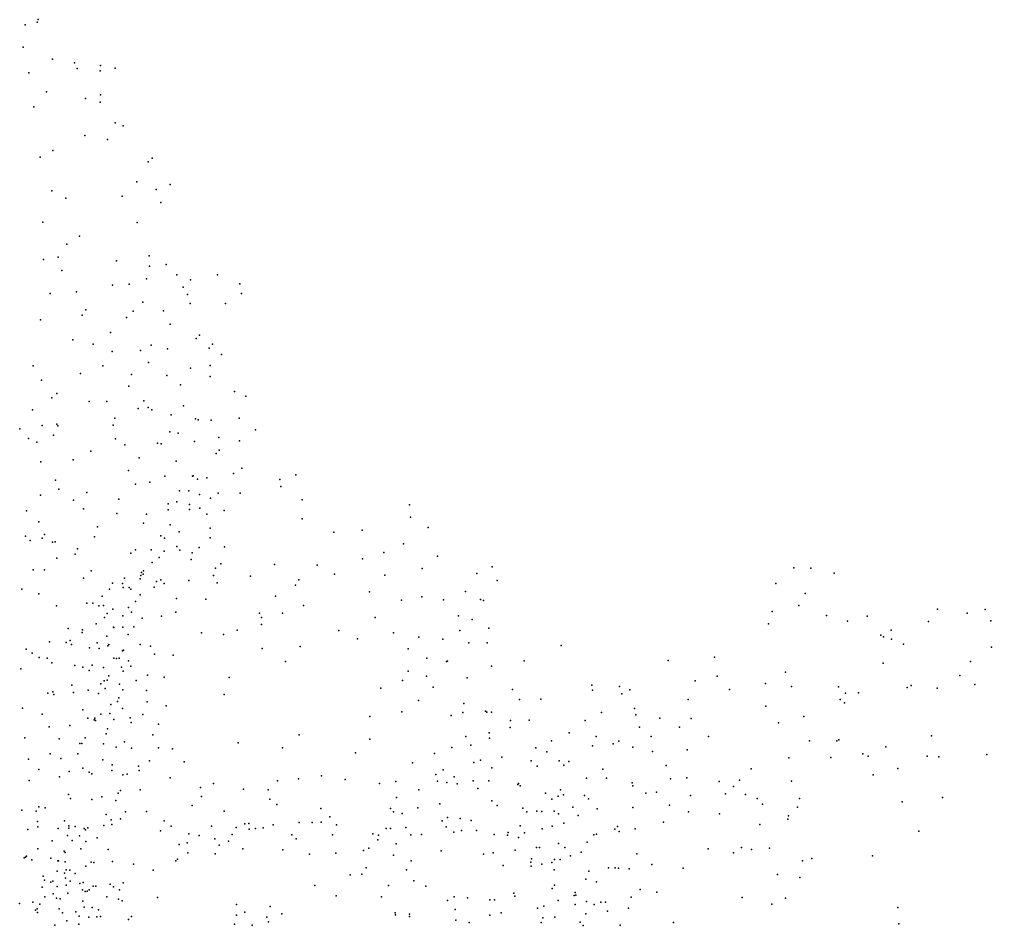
# Model space of a CAD drawing. Header units: millimetres. Extents: x -60275265 to 22802890, y -38578442 to 24337084.
# Drawn here: x -16139378 to -13546378, y -18660304 to -16243304 of the extents above; entities that cross this region are included whole.
import ezdxf

# ---------------------------------------------------------------- set-up
doc = ezdxf.new("R2010")
doc.units = ezdxf.units.MM
doc.header["$MEASUREMENT"] = 0
doc.layers.add('particles', color=7, linetype='Continuous', true_color=0x000000)

msp = doc.modelspace()

# ---------------------------------------------------------------- linework, layer by layer
at = {"layer": 'particles', "color": 93, "true_color": 0x67d435}
for p in [(-16124378, -16257304), (-16092378, -16250304), (-16089378, -16243304), (-16129378, -16317304), (-16051378, -16349304), (-15992378, -16359304), (-16114378, -16385304), (-15985378, -16374304), (-15924378, -16380304), (-15923378, -16366304), (-15884378, -16373304), (-16067378, -16436304), (-15963378, -16454304), (-15924378, -16464304), (-15923378, -16444304), (-16101378, -16476304), (-15884378, -16519304), (-15862378, -16527304), (-15965378, -16553304), (-15904378, -16563304), (-16050378, -16593304), (-16084378, -16610304), (-15785378, -16613304), (-15796378, -16623304), (-15826378, -16676304), (-15774378, -16697304), (-15737378, -16683304), (-16053378, -16700304), (-16015378, -16720304), (-15865378, -16714304), (-15762378, -16731304), (-16077378, -16784304), (-15825378, -16785304), (-15979378, -16821304), (-16013378, -16842304), (-16036378, -16877304), (-15793378, -16874304), (-16075378, -16883304), (-15880378, -16887304), (-15792378, -16901304), (-15748378, -16897304), (-16026378, -16913304), (-15719378, -16924304), (-15611378, -16924304), (-15891378, -16952304), (-15846378, -16949304), (-15800378, -16935304), (-15702378, -16957304), (-15683378, -16938304), (-15551378, -16948304), (-16057378, -16974304), (-15987378, -16970304), (-15691378, -16977304), (-15547378, -16974304), (-15810378, -16997304), (-15684378, -17001304), (-15589378, -17001304), (-15972378, -17032304), (-15962378, -17018304), (-15836378, -17021304), (-15755378, -17020304), (-16083378, -17044304), (-15853378, -17038304), (-15737378, -17056304), (-15896378, -17078304), (-15659378, -17085304), (-15997378, -17098304), (-15942378, -17109304), (-15788378, -17112304), (-15668378, -17094304), (-15624378, -17109304), (-15892378, -17129304), (-15816378, -17126304), (-15744378, -17122304), (-15633378, -17120304), (-15600378, -17137304), (-15795378, -17158304), (-16102378, -17167304), (-15976378, -17187304), (-15917378, -17167304), (-15840378, -17190304), (-15683378, -17173304), (-15630378, -17166304), (-16080378, -17205304), (-15746378, -17193304), (-15630378, -17195304), (-16039378, -17241304), (-15847378, -17221304), (-15709378, -17218304), (-15565378, -17235304), (-16053378, -17252304), (-15953378, -17262304), (-15906378, -17262304), (-15807378, -17260304), (-15535378, -17248304), (-16104378, -17284304), (-15822378, -17281304), (-15796378, -17278304), (-15786378, -17284304), (-15701378, -17274304), (-15885378, -17307304), (-15734378, -17298304), (-15669378, -17308304), (-15662378, -17311304), (-15628378, -17312304), (-15553378, -17307304), (-16138378, -17335304), (-16078378, -17326304), (-16039378, -17323304), (-16037378, -17327304), (-15889378, -17325304), (-15738378, -17343304), (-15509378, -17338304), (-16115378, -17361304), (-16093378, -17371304), (-16048378, -17352304), (-15883378, -17362304), (-15716378, -17347304), (-15672378, -17369304), (-15607378, -17358304), (-15552378, -17367304), (-15949378, -17395304), (-15858378, -17378304), (-15771378, -17373304), (-15761378, -17375304), (-15606378, -17392304), (-16082378, -17423304), (-15996378, -17418304), (-15820378, -17412304), (-15721378, -17421304), (-15614378, -17401304), (-15848378, -17446304), (-15546378, -17440304), (-16043378, -17472304), (-15751378, -17461304), (-15677378, -17461304), (-15676378, -17460304), (-15664378, -17469304), (-15639378, -17466304), (-15568378, -17454304), (-15444378, -17470304), (-15402378, -17458304), (-16034378, -17496304), (-15829378, -17483304), (-15791378, -17477304), (-15712378, -17500304), (-15687378, -17500304), (-15442378, -17489304), (-16083378, -17512304), (-15995378, -17525304), (-15959378, -17505304), (-15874378, -17523304), (-15659378, -17510304), (-15629378, -17520304), (-15609378, -17507304), (-15550378, -17507304), (-15385378, -17524304), (-16120378, -17554304), (-15968378, -17548304), (-15742378, -17535304), (-15742378, -17551304), (-15719378, -17530304), (-15685378, -17537304), (-15685378, -17550304), (-15658378, -17547304), (-15593378, -17553304), (-15099378, -17538304), (-15879378, -17561304), (-15800378, -17563304), (-15639378, -17563304), (-15385378, -17575304), (-15096378, -17571304), (-16087378, -17583304), (-15931378, -17596304), (-15808378, -17587304), (-15737378, -17591304), (-15630378, -17600304), (-15225378, -17605304), (-15049378, -17598304), (-16123378, -17621304), (-16078378, -17627304), (-16072378, -17617304), (-15939378, -17623304), (-15762378, -17620304), (-15752378, -17627304), (-15713378, -17610304), (-15630378, -17626304), (-15300378, -17611304), (-16110378, -17633304), (-16051378, -17637304), (-16044378, -17636304), (-15984378, -17655304), (-15829378, -17658304), (-15788378, -17658304), (-15719378, -17649304), (-15660378, -17652304), (-15592378, -17650304), (-15115378, -17642304), (-16039378, -17680304), (-15990378, -17669304), (-15842378, -17667304), (-15766378, -17678304), (-15753378, -17661304), (-15711378, -17659304), (-15678378, -17666304), (-15224378, -17682304), (-15167378, -17665304), (-15024378, -17675304), (-15785378, -17692304), (-15681378, -17684304), (-15616378, -17707304), (-15602378, -17695304), (-15459378, -17697304), (-15345378, -17699304), (-15065378, -17708304), (-14878378, -17703304), (-14073378, -17706304), (-14028378, -17707304), (-16102378, -17711304), (-16072378, -17711304), (-15968378, -17733304), (-15948378, -17714304), (-15859378, -17733304), (-15817378, -17735304), (-15815378, -17726304), (-15813378, -17718304), (-15809378, -17723304), (-15808378, -17714304), (-15621378, -17726304), (-15523378, -17728304), (-15299378, -17723304), (-15164378, -17725304), (-14919378, -17721304), (-13966378, -17720304), (-15891378, -17747304), (-15864378, -17748304), (-15862378, -17758304), (-15846378, -17758304), (-15780378, -17757304), (-15773378, -17742304), (-15762378, -17738304), (-15753378, -17748304), (-15687378, -17740304), (-15612378, -17746304), (-15403378, -17752304), (-15394378, -17738304), (-14865378, -17740304), (-14121378, -17748304), (-16133378, -17763304), (-16087378, -17775304), (-15918378, -17781304), (-15899378, -17763304), (-15842378, -17763304), (-15817378, -17778304), (-15456378, -17781304), (-15205378, -17770304), (-15066378, -17783304), (-14949378, -17769304), (-14043378, -17774304), (-16040378, -17807304), (-15959378, -17800304), (-15943378, -17800304), (-15927378, -17807304), (-15915378, -17806304), (-15848378, -17812304), (-15829378, -17796304), (-15720378, -17788304), (-15642378, -17789304), (-15381378, -17806304), (-15120378, -17792304), (-15008378, -17791304), (-14909378, -17790304), (-14901378, -17793304), (-14060378, -17806304), (-15912378, -17838304), (-15905378, -17828304), (-15890378, -17816304), (-15863378, -17834304), (-15840378, -17824304), (-15760378, -17835304), (-15722378, -17824304), (-15499378, -17827304), (-15493378, -17838304), (-15437378, -17827304), (-15190378, -17838304), (-14968378, -17834304), (-14131378, -17822304), (-13986378, -17833304), (-13878378, -17835304), (-13690378, -17816304), (-13611378, -17827304), (-13563378, -17817304), (-15934378, -17855304), (-15888378, -17864304), (-15887378, -17865304), (-15863378, -17864304), (-15834378, -17863304), (-15812378, -17840304), (-15493378, -17857304), (-14931378, -17844304), (-14141378, -17855304), (-13930378, -17848304), (-13714378, -17849304), (-13548378, -17847304), (-16009378, -17868304), (-15972378, -17878304), (-15971378, -17871304), (-15906378, -17888304), (-15849378, -17884304), (-15653378, -17879304), (-15595378, -17884304), (-15558378, -17872304), (-15287378, -17873304), (-15141378, -17879304), (-15074378, -17891304), (-14964378, -17873304), (-14887378, -17867304), (-13841378, -17885304), (-13834378, -17890304), (-13814378, -17872304), (-16059378, -17903304), (-16014378, -17905304), (-16004378, -17900304), (-16000378, -17910304), (-15932378, -17906304), (-15903378, -17914304), (-15901378, -17910304), (-15817378, -17910304), (-15789378, -17915304), (-15390378, -17916304), (-15237378, -17895304), (-15010378, -17896304), (-14940378, -17906304), (-14891378, -17906304), (-14694378, -17913304), (-13813378, -17896304), (-13781378, -17909304), (-13546378, -17917304), (-16121378, -17923304), (-16105378, -17933304), (-15952378, -17919304), (-15926378, -17921304), (-15864378, -17927304), (-15861378, -17925304), (-15779378, -17936304), (-15729378, -17939304), (-15492378, -17921304), (-15102378, -17922304), (-16086378, -17945304), (-16065378, -17947304), (-16053378, -17959304), (-15991378, -17966304), (-15945378, -17965304), (-15887378, -17947304), (-15880378, -17948304), (-15873378, -17947304), (-15848378, -17954304), (-15842378, -17968304), (-15429378, -17956304), (-15052378, -17947304), (-15000378, -17956304), (-14997378, -17955304), (-14880378, -17968304), (-14793378, -17954304), (-14409378, -17953304), (-14285378, -17944304), (-13835378, -17960304), (-13602378, -17956304), (-16135378, -17975304), (-15970378, -17971304), (-15953378, -17980304), (-15915378, -17972304), (-15901378, -17994304), (-15867378, -17971304), (-15862378, -17981304), (-15797378, -17992304), (-15102378, -17981304), (-15053378, -17995304), (-14278378, -17995304), (-14096378, -17984304), (-13631378, -17993304), (-15999378, -18019304), (-15922378, -18015304), (-15913378, -18007304), (-15905378, -18005304), (-15872378, -18016304), (-15828378, -18006304), (-15753378, -17997304), (-15580378, -17998304), (-15117378, -18006304), (-14945378, -17999304), (-14612378, -18019304), (-14337378, -18007304), (-14149378, -18014304), (-13760378, -18020304), (-13591378, -18017304), (-16063378, -18040304), (-16050378, -18037304), (-16047378, -18044304), (-15995378, -18038304), (-15956378, -18032304), (-15928378, -18041304), (-15910378, -18028304), (-15863378, -18031304), (-15800378, -18033304), (-15593378, -18044304), (-15175378, -18027304), (-15035378, -18024304), (-14824378, -18030304), (-14610378, -18032304), (-14538378, -18022304), (-14532378, -18042304), (-14511378, -18031304), (-14245378, -18030304), (-14080378, -18022304), (-13954378, -18023304), (-13936378, -18040304), (-13901378, -18039304), (-13771378, -18025304), (-13691378, -18027304), (-15895378, -18070304), (-15877378, -18062304), (-15874378, -18053304), (-15798378, -18063304), (-15075378, -18060304), (-14954378, -18068304), (-14805378, -18057304), (-14748378, -18056304), (-14355378, -18057304), (-13950378, -18057304), (-13938378, -18066304), (-16131378, -18080304), (-16078378, -18096304), (-15970378, -18085304), (-15922378, -18096304), (-15898378, -18094304), (-15864378, -18081304), (-15810378, -18097304), (-15748378, -18074304), (-15119378, -18090304), (-14956378, -18092304), (-14896378, -18088304), (-14892378, -18091304), (-14880378, -18091304), (-14586378, -18092304), (-14498378, -18081304), (-14495378, -18098304), (-14148378, -18075304), (-15957378, -18107304), (-15940378, -18111304), (-15938378, -18107304), (-15936378, -18113304), (-15887378, -18110304), (-15844378, -18106304), (-15841378, -18118304), (-15768378, -18123304), (-15204378, -18102304), (-14987378, -18100304), (-14829378, -18113304), (-14779378, -18112304), (-14630378, -18113304), (-14431378, -18107304), (-14347378, -18108304), (-14114378, -18119304), (-14047378, -18102304), (-16060378, -18130304), (-16005378, -18126304), (-15908378, -18149304), (-15904378, -18135304), (-14886378, -18146304), (-14830378, -18132304), (-14673378, -18146304), (-14485378, -18131304), (-14378378, -18131304), (-16125378, -18159304), (-16033378, -18162304), (-15978378, -18174304), (-15973378, -18174304), (-15964378, -18159304), (-15915378, -18175304), (-15859378, -18170304), (-15783378, -18151304), (-15556378, -18173304), (-15393378, -18151304), (-15204378, -18163304), (-14948378, -18156304), (-14885378, -18160304), (-14720378, -18167304), (-14601378, -18156304), (-14555378, -18175304), (-14540378, -18168304), (-14454378, -18156304), (-14301378, -18156304), (-14032378, -18167304), (-13959378, -18167304), (-13953378, -18165304), (-13706378, -18154304), (-16057378, -18202304), (-15983378, -18202304), (-15881378, -18184304), (-15840378, -18187304), (-15768378, -18186304), (-15731378, -18189304), (-15437378, -18186304), (-15243378, -18199304), (-15032378, -18201304), (-14986378, -18185304), (-14935378, -18179304), (-14762378, -18186304), (-14732378, -18197304), (-14610378, -18181304), (-14503378, -18184304), (-14450378, -18196304), (-14358378, -18191304), (-13889378, -18202304), (-13828378, -18183304), (-16115378, -18216304), (-16029378, -18214304), (-15917378, -18218304), (-15792378, -18221304), (-15700378, -18223304), (-15091378, -18226304), (-14927378, -18225304), (-14909378, -18219304), (-14852378, -18211304), (-14774378, -18221304), (-14699378, -18221304), (-14674378, -18222304), (-14087378, -18213304), (-13975378, -18212304), (-13875378, -18208304), (-13718378, -18208304), (-13687378, -18210304), (-13559378, -18204304), (-16087378, -18244304), (-16006378, -18249304), (-15970378, -18240304), (-15953378, -18251304), (-15893378, -18246304), (-15892378, -18231304), (-15821378, -18235304), (-15820378, -18246304), (-15009378, -18245304), (-14879378, -18239304), (-14758378, -18235304), (-14687378, -18232304), (-14583378, -18243304), (-14414378, -18233304), (-14187378, -18242304), (-13796378, -18241304), (-16113378, -18273304), (-16032378, -18263304), (-15946378, -18255304), (-15863378, -18258304), (-15852378, -18256304), (-15737378, -18266304), (-15451378, -18274304), (-15395378, -18269304), (-15333378, -18261304), (-15270378, -18270304), (-15135378, -18276304), (-15028378, -18257304), (-15024378, -18275304), (-14999378, -18278304), (-14979378, -18263304), (-14929378, -18274304), (-14887378, -18274304), (-14626378, -18267304), (-14573378, -18267304), (-14505378, -18279304), (-14402378, -18269304), (-14359378, -18266304), (-14273378, -18276304), (-14218378, -18272304), (-14080378, -18275304), (-13862378, -18258304), (-15869378, -18300304), (-15817378, -18298304), (-15656378, -18292304), (-15621378, -18281304), (-15541378, -18296304), (-15476378, -18298304), (-15179378, -18281304), (-15074378, -18298304), (-14971378, -18282304), (-14916378, -18294304), (-14810378, -18284304), (-14808378, -18281304), (-14803378, -18287304), (-14696378, -18298304), (-14503378, -18287304), (-14440378, -18304304), (-14234378, -18289304), (-16008378, -18310304), (-16003378, -18321304), (-15946378, -18324304), (-15919378, -18317304), (-15882378, -18326304), (-15876378, -18307304), (-15653378, -18316304), (-15471378, -18323304), (-15133378, -18318304), (-14879378, -18327304), (-14736378, -18307304), (-14719378, -18323304), (-14702378, -18315304), (-14688378, -18311304), (-14632378, -18313304), (-14621378, -18322304), (-14468378, -18307304), (-14349378, -18313304), (-14256378, -18309304), (-14202378, -18310304), (-14171378, -18321304), (-14058378, -18321304), (-13784378, -18330304), (-13677378, -18318304), (-16133378, -18352304), (-16094378, -18355304), (-16087378, -18343304), (-16070378, -18346304), (-15856378, -18357304), (-15800378, -18356304), (-15678378, -18340304), (-15593378, -18355304), (-15452378, -18337304), (-15335378, -18348304), (-15149378, -18348304), (-15141378, -18357304), (-15076378, -18346304), (-15018378, -18335304), (-14865378, -18340304), (-14796378, -18347304), (-14786378, -18357304), (-14759378, -18355304), (-14746378, -18356304), (-14713378, -18355304), (-14663378, -18344304), (-14598378, -18349304), (-14503378, -18345304), (-14405378, -18339304), (-14354378, -18357304), (-14157378, -18336304), (-14064378, -18344304), (-16091378, -18382304), (-16019378, -18381304), (-15908378, -18364304), (-15894378, -18378304), (-15869378, -18375304), (-15753378, -18381304), (-15334378, -18384304), (-15311378, -18370304), (-15118378, -18361304), (-15011378, -18381304), (-14997378, -18372304), (-14963378, -18374304), (-14934378, -18380304), (-14701378, -18362304), (-14649378, -18366304), (-14421378, -18384304), (-14272378, -18362304), (-14089378, -18376304), (-14088378, -18367304), (-16117378, -18404304), (-16090378, -18397304), (-16036378, -18401304), (-16007378, -18394304), (-16007378, -18400304), (-15990378, -18396304), (-15966378, -18401304), (-15963378, -18405304), (-15957378, -18399304), (-15914378, -18393304), (-15893378, -18390304), (-15763378, -18407304), (-15734378, -18395304), (-15627378, -18395304), (-15561378, -18398304), (-15538378, -18389304), (-15527378, -18388304), (-15526378, -18403304), (-15509378, -18401304), (-15489378, -18399304), (-15462378, -18391304), (-15393378, -18385304), (-15358378, -18385304), (-15293378, -18391304), (-15161378, -18401304), (-15149378, -18401304), (-15108378, -18398304), (-15001378, -18397304), (-14960378, -18406304), (-14920378, -18406304), (-14803378, -18394304), (-14745378, -18402304), (-14718378, -18395304), (-14687378, -18387304), (-14551378, -18403304), (-14544378, -18396304), (-14539378, -18409304), (-14497378, -18402304), (-14164378, -18390304), (-13740378, -18408304), (-16052378, -18434304), (-16011378, -18420304), (-15998378, -18433304), (-15979378, -18421304), (-15932378, -18426304), (-15687378, -18415304), (-15660378, -18420304), (-15618378, -18429304), (-15581378, -18435304), (-15572378, -18417304), (-15412378, -18418304), (-15401378, -18429304), (-15304378, -18418304), (-15196378, -18415304), (-15183378, -18431304), (-15181378, -18419304), (-15095378, -18418304), (-15067378, -18417304), (-14980378, -18411304), (-14873378, -18417304), (-14837378, -18419304), (-14835378, -18412304), (-14808378, -18425304), (-14792378, -18413304), (-14607378, -18418304), (-14600378, -18416304), (-16090378, -18455304), (-15975378, -18455304), (-15962378, -18436304), (-15902378, -18457304), (-15713378, -18444304), (-15692378, -18439304), (-15606378, -18446304), (-15543378, -18455304), (-15436378, -18458304), (-15221378, -18460304), (-15207378, -18454304), (-15134378, -18442304), (-15014378, -18461304), (-14817378, -18459304), (-14760378, -18452304), (-14752378, -18452304), (-14701378, -18441304), (-14684378, -18452304), (-14625378, -18438304), (-14302378, -18455304), (-14213378, -18452304), (-14186378, -18457304), (-14138378, -18454304), (-16126378, -18479304), (-16123378, -18478304), (-16120378, -18475304), (-16106378, -18485304), (-16055378, -18480304), (-16037378, -18487304), (-16035378, -18487304), (-16020378, -18462304), (-16017378, -18465304), (-15722378, -18487304), (-15717378, -18483304), (-15690378, -18466304), (-15617378, -18469304), (-15365378, -18470304), (-15295378, -18467304), (-15141378, -18472304), (-15094378, -18487304), (-14901378, -18470304), (-14875378, -18466304), (-14773378, -18482304), (-14712378, -18484304), (-14697378, -18484304), (-14669378, -18474304), (-14641378, -18464304), (-14492378, -18469304), (-14234378, -18466304), (-14050378, -18487304), (-14025378, -18481304), (-13864378, -18474304), (-16017378, -18490304), (-16014378, -18511304), (-16005378, -18512304), (-15962378, -18502304), (-15948378, -18491304), (-15941378, -18492304), (-15891378, -18489304), (-15835378, -18496304), (-15782378, -18512304), (-15214378, -18506304), (-15107378, -18511304), (-14849378, -18500304), (-14775378, -18491304), (-14774378, -18502304), (-14746378, -18496304), (-14719378, -18492304), (-14713378, -18511304), (-14568378, -18506304), (-14550378, -18506304), (-14541378, -18507304), (-14513378, -18509304), (-14452378, -18497304), (-14369378, -18507304), (-16076378, -18528304), (-16072378, -18539304), (-16038378, -18515304), (-16019378, -18520304), (-16016378, -18534304), (-15990378, -18521304), (-15257378, -18525304), (-15226378, -18523304), (-14628378, -18536304), (-14620378, -18515304), (-14117378, -18524304), (-14057378, -18532304), (-16078378, -18558304), (-16055378, -18544304), (-16050378, -18542304), (-16038378, -18556304), (-16014378, -18552304), (-16004378, -18542304), (-15978378, -18548304), (-15971378, -18565304), (-15969378, -18545304), (-15953378, -18565304), (-15942378, -18555304), (-15935378, -18555304), (-15897378, -18550304), (-15888378, -18557304), (-15872378, -18565304), (-15862378, -18546304), (-15351378, -18553304), (-15155378, -18553304), (-15087378, -18541304), (-15055378, -18555304), (-14718378, -18561304), (-14712378, -18552304), (-14600378, -18543304), (-14483378, -18564304), (-16071378, -18583304), (-16049378, -18575304), (-16040378, -18587304), (-16030378, -18589304), (-16010378, -18574304), (-15964378, -18569304), (-15958378, -18568304), (-15906378, -18583304), (-15875378, -18590304), (-15771378, -18585304), (-15294378, -18581304), (-15173378, -18583304), (-14979378, -18583304), (-14944378, -18586304), (-14884378, -18591304), (-14872378, -18591304), (-14820378, -18574304), (-14818378, -18582304), (-14659378, -18580304), (-14657378, -18572304), (-14655378, -18579304), (-14507378, -18584304), (-14439378, -18571304), (-14211378, -18585304), (-14096378, -18587304), (-16139378, -18601304), (-16103378, -18598304), (-16092378, -18615304), (-16085378, -18603304), (-16033378, -18615304), (-15970378, -18595304), (-15966378, -18611304), (-15945378, -18612304), (-15865378, -18594304), (-15560378, -18604304), (-15470378, -18609304), (-14997378, -18593304), (-14977378, -18617304), (-14757378, -18614304), (-14740378, -18608304), (-14702378, -18593304), (-14657378, -18604304), (-14626378, -18596304), (-14606378, -18604304), (-14588378, -18598304), (-14576378, -18598304), (-14514378, -18614304), (-14132378, -18603304), (-13796378, -18612304), (-16096378, -18619304), (-16091378, -18625304), (-16024378, -18626304), (-15989378, -18623304), (-15980378, -18635304), (-15954378, -18638304), (-15933378, -18637304), (-15928378, -18618304), (-15923378, -18636304), (-15840378, -18636304), (-15560378, -18632304), (-15538378, -18624304), (-15479378, -18638304), (-15439378, -18629304), (-15137378, -18626304), (-15136378, -18631304), (-15099378, -18630304), (-15099378, -18636304), (-14884378, -18632304), (-14854378, -18626304), (-14743378, -18639304), (-14711378, -18638304), (-14628378, -18629304), (-14570378, -18622304), (-16045378, -18659304), (-16013378, -18647304), (-15981378, -18656304), (-15848378, -18644304), (-15565378, -18656304), (-15518378, -18659304), (-15475378, -18650304), (-14975378, -18646304), (-14939378, -18652304), (-14747378, -18652304), (-14643378, -18651304), (-14635378, -18660304), (-14537378, -18659304), (-14394378, -18652304), (-13793378, -18655304)]:
    msp.add_point(p, dxfattribs=at)

doc.saveas('drawing.dxf')
